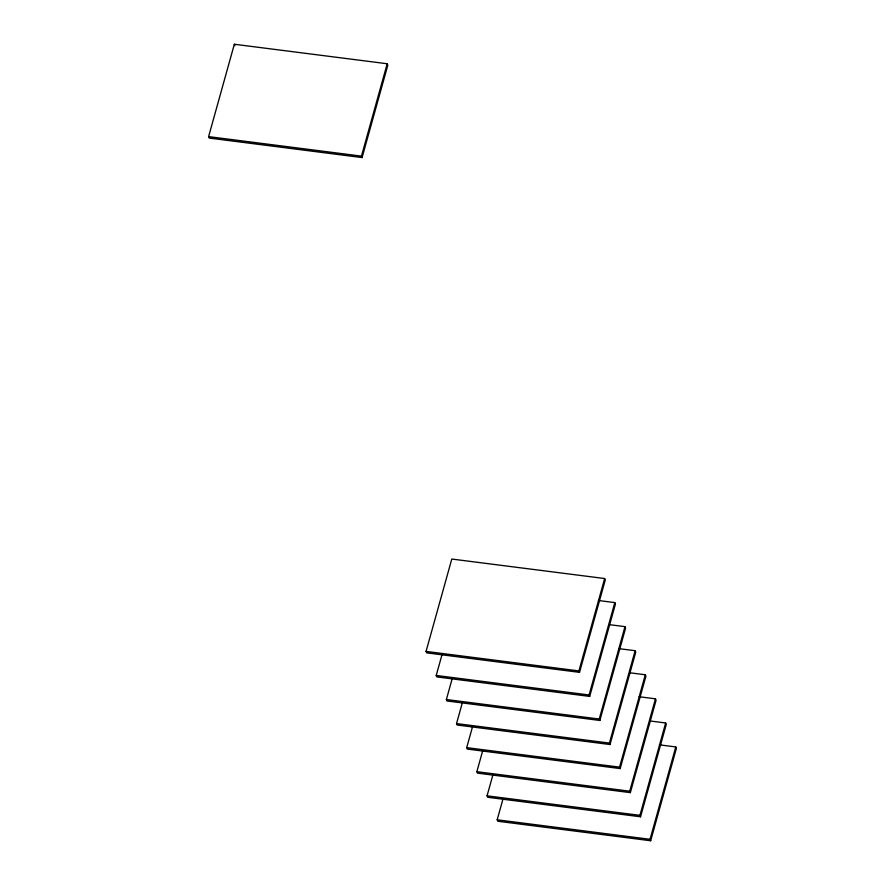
<?xml version="1.0" encoding="UTF-8"?>
<svg xmlns="http://www.w3.org/2000/svg" width="885" height="885" viewBox="0 0 885 885"><rect width="100%" height="100%" fill="white"/><g stroke="black" fill="none" stroke-linecap="round" stroke-linejoin="round"><path stroke-width="1.33" d="M208.606 136.622L234.337 44.25L387.199 63.753L387.818 65.202L362.076 157.574L209.214 138.071L208.606 136.622L361.467 156.125L362.076 157.574M361.467 156.125L387.199 63.753M426.061 651.415L451.792 559.043L604.654 578.536L605.274 579.985L579.531 672.357L426.67 652.864L426.061 651.415L578.923 670.918L579.531 672.357M598.437 600.506L614.821 602.596L615.429 604.046L589.698 696.418L436.825 676.914L436.216 675.465L442.102 654.358M609.964 624.733L624.976 626.646L625.595 628.096L599.853 720.467L446.991 700.975L446.383 699.526L452.257 678.408M618.759 648.616L635.142 650.707L635.751 652.156L610.019 744.528L457.147 725.025L456.538 723.576L462.424 702.469M630.286 672.843L645.309 674.757L645.917 676.206L620.175 768.578L467.313 749.086L466.705 747.637L472.59 726.519M639.092 696.727L655.464 698.818L656.073 700.267L630.341 792.639L477.48 773.136L476.86 771.687L482.745 750.58M650.652 721.054L665.664 722.968L666.272 724.406L640.541 816.789L487.679 797.285L487.06 795.836L492.945 774.729M659.413 744.838L675.786 746.929L676.394 748.378L650.663 840.75L497.801 821.247L497.182 819.798L503.067 798.69M578.923 670.918L604.654 578.536M589.698 696.418L589.089 694.968L614.821 602.596M599.853 720.467L599.245 719.029L624.976 626.646M610.019 744.528L609.411 743.079L635.142 650.707M620.175 768.578L619.566 767.14L645.309 674.757M630.341 792.639L629.733 791.19L655.464 698.818M640.541 816.789L639.932 815.339L665.664 722.968M650.663 840.75L650.055 839.301L675.786 746.929M436.216 675.465L589.089 694.968M446.383 699.526L599.245 719.029M456.538 723.576L609.411 743.079M466.705 747.637L619.566 767.14M476.86 771.687L629.733 791.19M487.06 795.836L639.932 815.339M497.182 819.798L650.055 839.301M234.337 44.25L234.945 45.699"/></g></svg>
